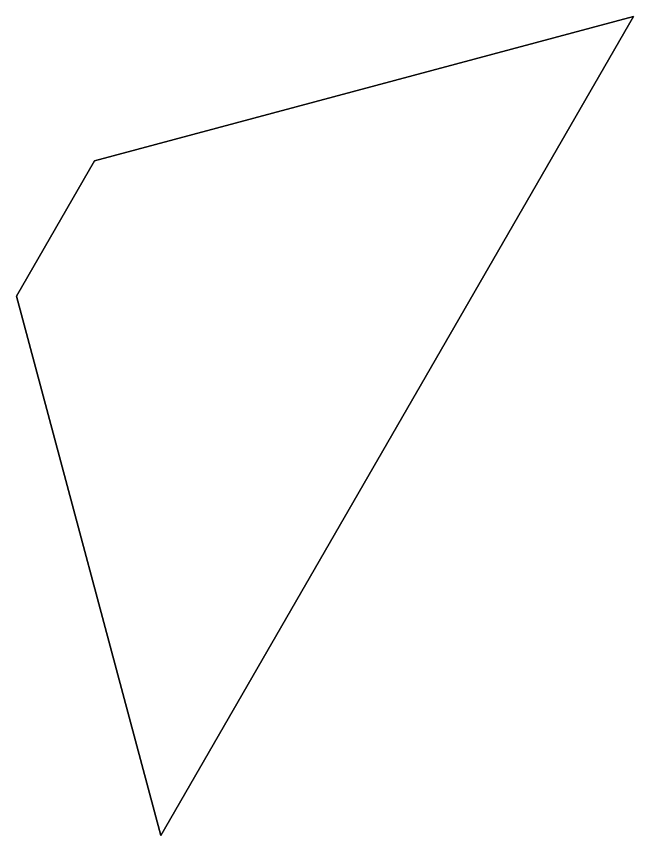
# Model space of a CAD drawing. Header units: metres. Extents: x -21.4 to 37.5, y -14.4 to 12.9.
# Drawn here: x 22.28 to 37.49, y -11.72 to 8.46 of the extents above; entities that cross this region are included whole.
import ezdxf

# ---------------------------------------------------------------- set-up
doc = ezdxf.new("R2010")
doc.units = ezdxf.units.M

msp = doc.modelspace()

# ---------------------------------------------------------------- linework, layer by layer
at = {"layer": 'Building Shading', "color": 195}
for points in [[(37.48701, 8.45762), (25.83717, -11.7205), (22.27763, 1.56388), (24.20263, 4.89808)], [(24.20263, 4.89808), (22.27763, 1.56388), (25.83717, -11.7205), (37.48701, 8.45762)], [(22.27763, 1.56388, 5.1), (25.83717, -11.7205, 5.1), (37.48701, 8.45762, 5.1), (24.20263, 4.89808, 5.1)], [(24.20263, 4.89808, 5.1), (37.48701, 8.45762, 5.1), (25.83717, -11.7205, 5.1), (22.27763, 1.56388, 5.1)], [(37.48701, 8.45762, 5.1), (37.48701, 8.45762), (24.20263, 4.89808), (24.20263, 4.89808, 5.1)], [(24.20263, 4.89808, 5.1), (24.20263, 4.89808), (37.48701, 8.45762), (37.48701, 8.45762, 5.1)], [(25.83717, -11.7205, 5.1), (25.83717, -11.7205), (37.48701, 8.45762), (37.48701, 8.45762, 5.1)], [(37.48701, 8.45762, 5.1), (37.48701, 8.45762), (25.83717, -11.7205), (25.83717, -11.7205, 5.1)], [(24.20263, 4.89808, 5.1), (24.20263, 4.89808), (22.27763, 1.56388), (22.27763, 1.56388, 5.1)], [(22.27763, 1.56388, 5.1), (22.27763, 1.56388), (24.20263, 4.89808), (24.20263, 4.89808, 5.1)], [(22.27763, 1.56388, 5.1), (22.27763, 1.56388), (25.83717, -11.7205), (25.83717, -11.7205, 5.1)], [(25.83717, -11.7205, 5.1), (25.83717, -11.7205), (22.27763, 1.56388), (22.27763, 1.56388, 5.1)]]:
    msp.add_3dface(points, dxfattribs=at)

doc.saveas('drawing.dxf')
